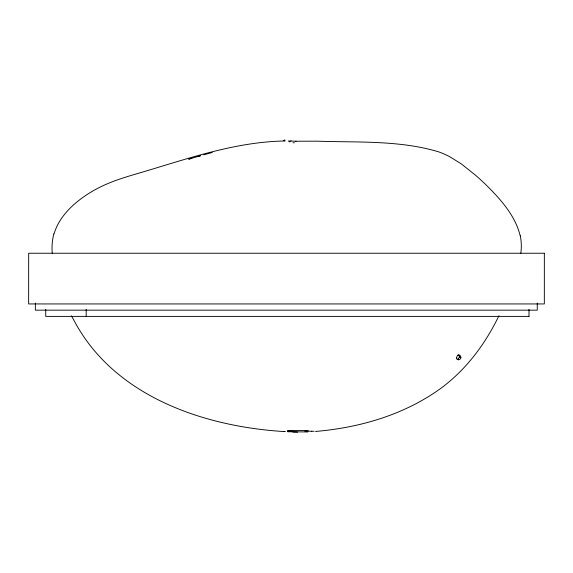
<?xml version="1.0" encoding="UTF-8"?>
<svg xmlns="http://www.w3.org/2000/svg" width="573" height="573" viewBox="0 0 573 573"><rect width="100%" height="100%" fill="white"/><g stroke="black" fill="none" stroke-linecap="round" stroke-linejoin="round"><path stroke-width="0.86" d="M458.328 359.837C464.395 358.992 457.92 350.404 456.617 357.924M520.843 253.245L521.072 251.132A50.431 50.431 0 0 0 520.277 235.797M54.012 233.913C58.904 217.554 71.682 204.948 85.484 195.601A125.809 125.809 0 0 1 99.666 187.335C112.086 181.118 125.43 177.064 138.73 173.211C186.118 159.28 233.447 142.197 283.384 141.015L284.108 140.994M498.94 315.737C484.228 346.271 462.798 374.162 434.241 392.913C399.496 415.984 358.232 427.637 316.969 431.319L316.855 431.326M457.82 359.522L459.245 357.366L460.885 357.366M191.733 158.298L188.746 159.165L200.693 155.663L197.914 156.45M203.709 154.832L212.325 152.454M284.172 140.987L285.182 140.929M71.532 315.852A196.689 196.689 0 0 0 74.741 321.825C114.944 396.38 203.458 426.462 283.384 431.512L285.404 431.426M283.413 431.512L284.029 431.476M287.317 431.34L291.141 431.168M307.873 431.963L287.632 431.755M316.425 431.333L315.53 431.326M528.994 316.389L45.74 316.389L45.725 309.313M295.697 141.23L316.962 141.166C357.437 142.605 399.238 140.056 438.481 151.795A83.651 83.651 0 0 1 449.561 156.615L460.986 163.656L475.49 175.188A276.601 276.601 0 0 1 485.317 184.162C500.071 198.781 515.148 215.068 520.212 235.804M296.091 141.23L288.305 141.001M304.836 431.14L311.733 431.247M311.698 431.247L314.097 431.304M292.674 432.006L297.573 432.142M458.128 354.938L459.209 356.055M537.266 303.074L537.266 310.165L35.354 310.165L35.354 303.074M529.001 309.313L529.001 316.389M86.194 309.313L86.194 316.389M290.246 431.025A16.732 1.612 1.7 0 1 292.423 430.96M287.338 430.688A16.782 1.167 0.9 0 1 308.288 430.76M459.26 356.019A20.771 5.307 -38.8 0 1 459.682 357.043M458.149 358.963A8.165 1.69 -48.2 0 1 457.254 359.443M458.429 359.672A12.52 4.355 -51.4 0 1 456.531 358.01M52.243 253.237A57.629 57.629 0 0 1 53.826 233.863M289.071 141.753A16.574 1.325 6.7 0 1 290.139 141.81M283.814 140.292A16.388 2.385 13.2 0 1 284.939 139.998M292.975 142.684A16.388 0.938 6.9 0 1 294.422 142.827M283.578 140.586A16.574 2.091 11.4 0 1 283.828 140.421M291.07 140.793A16.782 0.645 1.8 0 1 290.855 140.779M544.336 253.245L28.671 253.245L28.65 303.941L544.336 303.941L544.35 253.245"/></g></svg>
